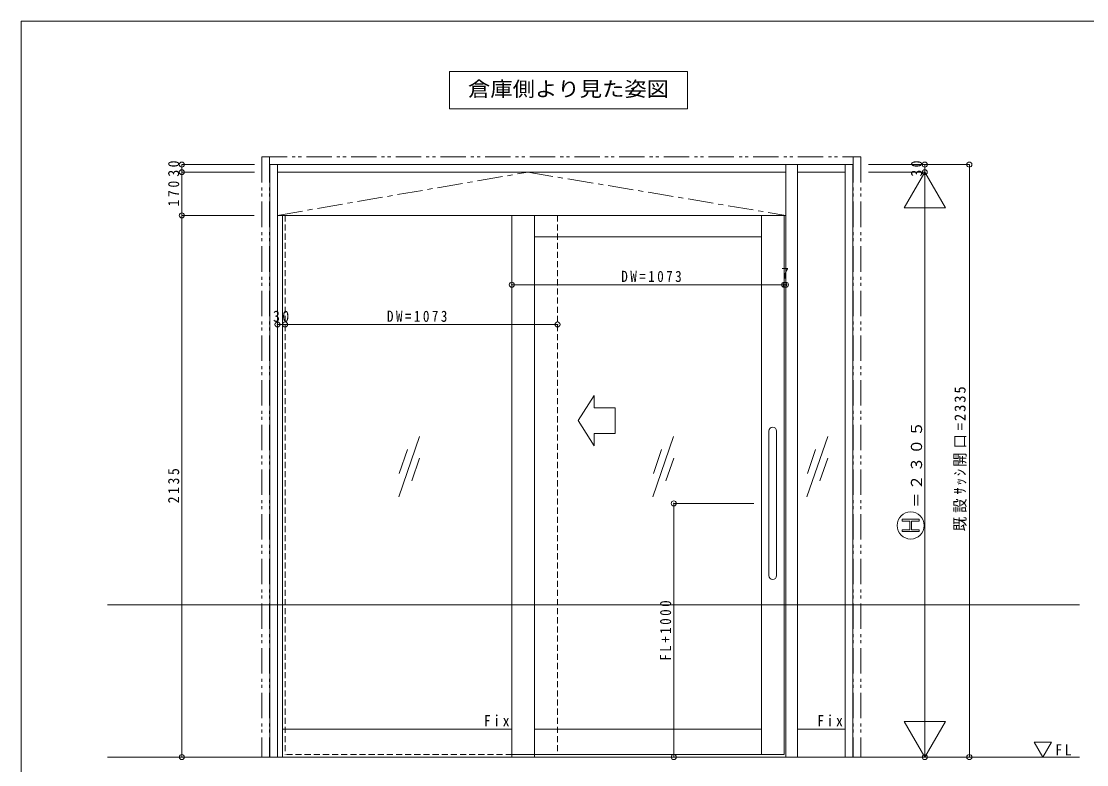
# Model space of a CAD drawing. Units: millimetres on the paper, enlarged 2 times, with parts at other scales. Extents: x -822 to 1661, y -568 to -21.
# Drawn here: x -822.4 to -402.8, y -314.4 to -21.5 of the extents above; entities that cross this region are included whole.
import ezdxf
from ezdxf.enums import TextEntityAlignment as Align

# ---------------------------------------------------------------- set-up
doc = ezdxf.new("R2010")
doc.units = ezdxf.units.MM
doc.header["$LTSCALE"] = 2
doc.header["$PDMODE"] = 32
doc.header["$PDSIZE"] = 2
for name, pattern in [('CHAIN1', [8, 5, -1, 1, -1]), ('DASHED1', [1.8, 1.2, -0.6]), ('DOUBLE_CHAIN1', [8.8, 5, -1, 0.6, -0.6, 0.6, -1])]:
    doc.linetypes.add(name, pattern=pattern)
for name, color, linetype, lineweight in [('0-4_kabe', 7, 'Continuous', 9), ('1-0_free', 7, 'Continuous', 15), ('1-8_kanamono', 3, 'Continuous', 9), ('F-E', 5, 'Continuous', 9)]:
    doc.layers.add(name, color=color, linetype=linetype, lineweight=lineweight)
doc.styles.add('ＭＳ ゴシック', font='')
doc.styles.get('ＭＳ ゴシック').set_extended_font_data('MS Gothic')

msp = doc.modelspace()

# ---------------------------------------------------------------- linework, layer by layer
at = {"layer": '0-4_kabe', "color": 6}
for p, q in [((-560.005, -41.291), (-560.005, -55.946)), ((-560.005, -55.946), (-653.766, -55.946))]:
    msp.add_line(p, q, dxfattribs=at)
msp.add_lwpolyline([(-653.766, -55.946), (-653.766, -41.291), (-560.005, -41.291)], dxfattribs=at)
at = {"layer": '1-0_free', "color": 5, "lineweight": 9}
for p, q in [((-620.239, -97.921), (-620.239, -311.421)), ((-527.939, -182.921), (-527.939, -239.921)), ((-524.939, -182.921), (-524.939, -239.921)), ((-788.528, -251.421), (-405.595, -251.421))]:
    msp.add_line(p, q, dxfattribs=at)
at = {"layer": '1-0_free', "color": 3, "lineweight": 9}
for p, q in [((-565.435, -311.421), (-565.435, -211.421)), ((-565.435, -211.421), (-533.939, -211.421))]:
    msp.add_line(p, q, dxfattribs=at)
at = {"layer": '1-0_free', "color": 5, "lineweight": 9}
for centre, start, end in [((-526.439, -182.921), 0, 180), ((-526.439, -239.921), 180, 0)]:
    msp.add_arc(centre, 1.5, start, end, dxfattribs=at)
at = {"layer": '1-0_free', "color": 5}
for p in [(-565.435, -211.421), (-565.435, -311.421)]:
    msp.add_point(p, dxfattribs=at)
at = {"layer": '1-8_kanamono', "color": 2, "linetype": 'DOUBLE_CHAIN1', "lineweight": 15}
for p, q in [((-727.739, -74.921), (-491.739, -74.921)), ((-727.739, -74.921), (-727.739, -311.421)), ((-724.739, -74.921), (-724.739, -311.421)), ((-494.739, -74.921), (-494.739, -311.421)), ((-491.739, -74.921), (-491.739, -311.421))]:
    msp.add_line(p, q, dxfattribs=at)
at = {"layer": '1-8_kanamono'}
for p, q in [((-759.205, -80.921), (-759.205, -77.921)), ((-759.205, -77.921), (-730.539, -77.921)), ((-449.02, -77.921), (-488.739, -77.921)), ((-466.57, -80.921), (-466.57, -77.921)), ((-449.02, -311.421), (-449.02, -77.921)), ((-759.205, -97.921), (-759.205, -80.921)), ((-466.57, -80.921), (-488.739, -80.921)), ((-466.57, -80.921), (-474.67, -94.95)), ((-466.57, -311.421), (-466.57, -80.921)), ((-759.205, -311.421), (-759.205, -97.921)), ((-759.205, -97.921), (-730.695, -97.921)), ((-521.939, -125.252), (-629.239, -125.252)), ((-521.239, -125.252), (-521.939, -125.252)), ((-718.539, -140.945), (-721.539, -140.945)), ((-611.239, -140.945), (-718.539, -140.945)), ((-466.57, -311.421), (-458.47, -297.392))]:
    msp.add_line(p, q, dxfattribs=at)
at = {"layer": '1-8_kanamono', "color": 7, "lineweight": 15}
for p, q in [((-724.739, -77.921), (-494.739, -77.921)), ((-724.539, -77.921), (-724.539, -311.421)), ((-721.539, -77.921), (-721.539, -311.421)), ((-521.239, -77.921), (-521.239, -311.421)), ((-516.739, -77.921), (-516.739, -311.421)), ((-497.939, -77.921), (-497.939, -311.421)), ((-494.939, -77.921), (-494.939, -311.421)), ((-721.539, -80.921), (-521.239, -80.921)), ((-516.739, -80.921), (-497.939, -80.921)), ((-721.539, -97.921), (-521.239, -97.921))]:
    msp.add_line(p, q, dxfattribs=at)
at = {"layer": '1-8_kanamono', "color": 6, "linetype": 'CHAIN1'}
for p, q in [((-721.539, -97.921), (-622.889, -80.921)), ((-622.889, -80.921), (-521.239, -97.921))]:
    msp.add_line(p, q, dxfattribs=at)
at = {"layer": '1-8_kanamono', "color": 5}
for p, q in [((-719.539, -97.921), (-719.539, -311.421)), ((-629.239, -97.921), (-629.239, -311.421)), ((-530.939, -97.921), (-530.939, -310.421)), ((-521.939, -97.921), (-521.939, -310.421)), ((-620.239, -106.421), (-530.939, -106.421)), ((-719.539, -300.421), (-629.239, -300.421)), ((-620.239, -300.421), (-530.939, -300.421)), ((-516.739, -300.421), (-497.939, -300.421)), ((-629.239, -310.421), (-521.939, -310.421))]:
    msp.add_line(p, q, dxfattribs=at)
at = {"layer": '1-8_kanamono', "color": 4, "linetype": 'DASHED1', "lineweight": 5}
for p, q in [((-718.539, -97.921), (-718.539, -310.421)), ((-611.239, -97.921), (-611.239, -310.421)), ((-629.239, -310.421), (-718.539, -310.421))]:
    msp.add_line(p, q, dxfattribs=at)
at = {"layer": '1-8_kanamono', "color": 6}
for p, q in [((-588.481, -173.798), (-588.481, -178.826)), ((-588.481, -183.853), (-588.481, -178.826)), ((-475.458, -218.443), (-475.458, -217.714)), ((-475.458, -217.714), (-468.824, -217.714)), ((-468.824, -218.443), (-468.824, -217.714)), ((-475.458, -218.443), (-472.506, -218.443)), ((-475.458, -222.574), (-475.458, -221.845)), ((-475.458, -221.845), (-472.506, -221.845)), ((-472.506, -221.845), (-472.506, -218.443)), ((-471.777, -221.845), (-471.777, -218.443)), ((-471.777, -218.443), (-468.824, -218.443)), ((-471.777, -221.845), (-468.824, -221.845)), ((-468.824, -222.574), (-468.824, -221.845)), ((-475.458, -222.574), (-468.824, -222.574))]:
    msp.add_line(p, q, dxfattribs=at)
at = {"layer": '1-8_kanamono', "color": 4, "lineweight": 5}
for p, q in [((-665.58, -185.037), (-673.778, -208.884)), ((-565.495, -185.037), (-573.693, -208.884)), ((-504.82, -185.037), (-513.018, -208.884)), ((-670.336, -190.258), (-673.552, -199.614)), ((-570.251, -190.258), (-573.467, -199.614)), ((-509.576, -190.258), (-512.792, -199.614)), ((-665.55, -193.563), (-668.655, -202.595)), ((-565.465, -193.563), (-568.57, -202.595)), ((-504.79, -193.563), (-507.895, -202.595))]:
    msp.add_line(p, q, dxfattribs=at)
at = {"layer": '1-8_kanamono', "color": 2, "lineweight": 15}
for p, q in [((-420.047, -311.421), (-423.422, -305.576)), ((-423.422, -305.576), (-416.672, -305.576)), ((-420.047, -311.421), (-416.672, -305.576)), ((-788.528, -311.421), (-405.595, -311.421))]:
    msp.add_line(p, q, dxfattribs=at)
at = {"layer": '1-8_kanamono'}
for points in [[(-759.205, -80.921), (-730.695, -80.921), (-730.539, -80.921)], [(-466.57, -80.921), (-458.47, -94.95), (-474.67, -94.95)], [(-466.57, -311.421), (-474.67, -297.392), (-458.47, -297.392)]]:
    msp.add_lwpolyline(points, dxfattribs=at)
at = {"layer": '1-8_kanamono', "color": 6}
for points in [[(-603.051, -178.826), (-596.736, -168.948), (-596.736, -173.798), (-588.481, -173.798)], [(-603.051, -178.826), (-596.736, -188.703), (-596.736, -183.853), (-588.481, -183.853)]]:
    msp.add_lwpolyline(points, dxfattribs=at)
msp.add_circle((-472.141, -220.144), 5.346, dxfattribs=at)
at = {"layer": '1-8_kanamono', "color": 5}
for p in [(-759.205, -77.921), (-466.57, -77.921), (-449.02, -77.921), (-759.205, -80.921), (-466.57, -80.921), (-759.205, -97.921), (-629.239, -125.252), (-521.939, -125.252), (-521.239, -125.252), (-721.539, -140.945), (-718.539, -140.945), (-611.239, -140.945), (-759.205, -311.421), (-466.57, -311.421), (-449.02, -311.421)]:
    msp.add_point(p, dxfattribs=at)
at = {"layer": 'F-E'}
for p, q in [((-822.442, -567.776), (-822.442, -21.451)), ((-822.442, -21.451), (-38.442, -21.451))]:
    msp.add_line(p, q, dxfattribs=at)

# ---------------------------------------------------------------- texts
at = {"layer": '0-4_kabe', "style": 'ＭＳ ゴシック', "width": 1.1}
msp.add_text('倉庫側より見た姿図', height=5.865, dxfattribs=at).set_placement((-646.497, -52.803), align=Align.BOTTOM_LEFT)
at = {"layer": '1-0_free', "insert": (-566.435, -273.421), "char_height": 4.399, "attachment_point": 7, "rotation": 90, "style": 'ＭＳ ゴシック'}
msp.add_mtext('\\T1.39;\\W0.85;FL+1000', dxfattribs=at)
at = {"layer": '1-8_kanamono', "color": 7, "style": 'ＭＳ ゴシック'}
msp.add_text('7', height=4.399, dxfattribs=at).set_placement((-523.089, -124.252), align=Align.BOTTOM_LEFT)
at = {"layer": '1-8_kanamono', "color": 7, "char_height": 4.399, "attachment_point": 7, "rotation": 90, "style": 'ＭＳ ゴシック'}
for s, insert in [('\\T1.36;\\W0.9;30', (-760.205, -82.671)), ('\\T1.36;\\W0.9;30', (-467.57, -82.671)), ('\\T1.38;\\W0.9;170', (-760.205, -94.421)), ('\\T1.27;\\W0.95;既設ｻｯｼ開口=2335', (-450.02, -222.421)), ('\\T1.17;＝２３０５', (-467.57, -213.171)), ('\\T1.38;\\W0.9;2135', (-760.205, -211.421))]:
    msp.add_mtext(s, dxfattribs=dict(at, insert=insert))
at = {"layer": '1-8_kanamono', "color": 7, "char_height": 4.399, "attachment_point": 7, "style": 'ＭＳ ゴシック'}
for s, insert in [('\\T1.39;\\W0.85;DW=1073', (-586.089, -124.252)), ('\\T1.36;\\W0.9;30', (-723.289, -139.945)), ('\\T1.39;\\W0.85;DW=1073', (-678.389, -139.945)), ('\\T1.38;\\W0.9;Fix', (-640.25, -299.265)), ('\\T1.38;\\W0.9;Fix', (-508.95, -299.265)), ('\\T1.36;\\W0.9;FL', (-415.131, -310.758))]:
    msp.add_mtext(s, dxfattribs=dict(at, insert=insert))

doc.saveas('drawing.dxf')
